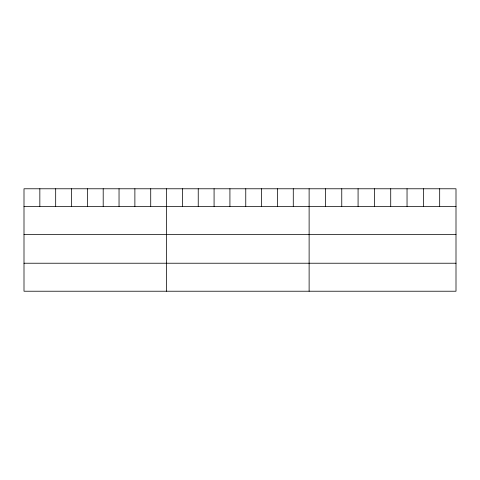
<?xml version="1.0" encoding="UTF-8"?>
<svg xmlns="http://www.w3.org/2000/svg" width="480" height="480" viewBox="0 0 480 480"><rect width="100%" height="100%" fill="white"/><g stroke="black" fill="none" stroke-linecap="round" stroke-linejoin="round"><path stroke-width="0.72" d="M456 206.376L456 291.222L24 291.222L24 188.778L456 188.778L456 206.376L24 206.376M24 234.372L456 234.372M24 263.226L456 263.226M439.68 188.778L439.68 206.376M423.36 188.778L423.36 206.376M407.04 188.778L407.04 206.376M390.72 188.778L390.72 206.376M374.4 188.778L374.4 206.376M358.08 188.778L358.08 206.376M341.76 188.778L341.76 206.376M325.44 188.778L325.44 206.376M309.12 188.778L309.12 291.222M293.28 188.778L293.28 206.376M277.44 188.778L277.44 206.376M261.6 188.778L261.6 206.376M245.76 188.778L245.76 206.376M229.92 188.778L229.92 206.376M214.08 188.778L214.08 206.376M198.24 188.778L198.24 206.376M182.4 188.778L182.4 206.376M166.56 188.778L166.56 291.222M150.72 188.778L150.72 206.376M134.88 188.778L134.88 206.376M119.04 188.778L119.04 206.376M103.2 188.778L103.2 206.376M87.36 188.778L87.36 206.376M71.52 188.778L71.52 206.376M55.68 188.778L55.68 206.376M39.84 188.778L39.84 206.376"/></g></svg>
